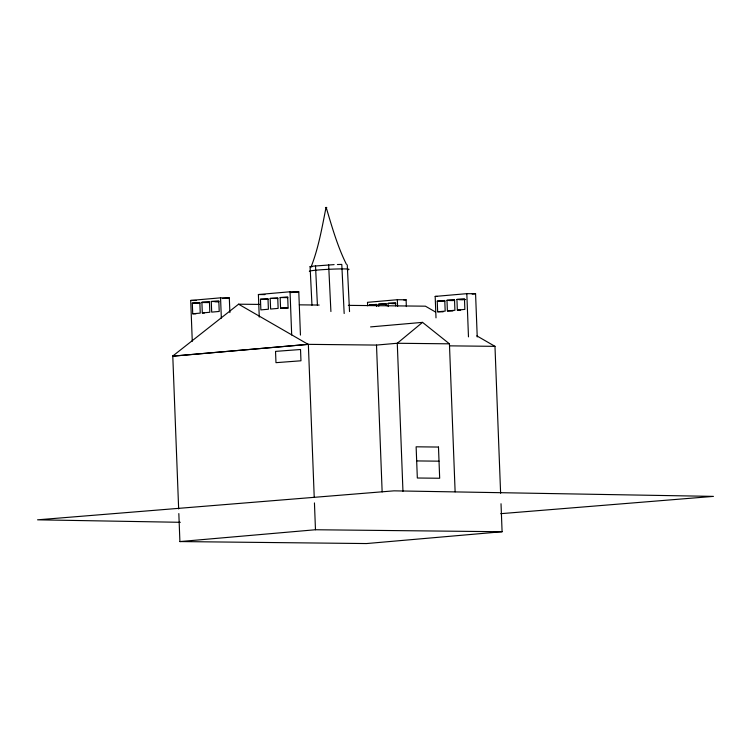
<?xml version="1.0" encoding="UTF-8"?>
<svg xmlns="http://www.w3.org/2000/svg" width="751" height="751" viewBox="0 0 751 751"><rect width="100%" height="100%" fill="white"/><g stroke="black" fill="none" stroke-linecap="round" stroke-linejoin="round"><path stroke-width="1.13" d="M311.44 266.014C318.687 247.323 322.273 226.304 326.028 207.464M455.125 491.839L449.436 343.827L422.541 322.367L397.279 343.263L376.504 345.075L308.145 344.352L172.58 356.171L238.593 304.193L259.611 304.418M346.418 264.314C337.452 246.412 331.67 225.798 326.206 207.52M311.965 305.225L310.088 266.652L311.89 266.333M312.791 266.173L334.111 264.624M192.275 341.311L190.707 300.438L220.559 297.837L229.318 297.931L229.881 312.594M259.264 317.1L258.391 294.533L290.036 291.773L298.785 291.867L300.447 335.077M222.427 298.532L229.318 297.931M290.881 292.561L298.785 291.867M192.312 303.151L199.841 302.493L200.245 313.12L192.716 313.768L192.312 303.151L199.973 303.226M201.897 302.315L209.426 301.658L209.829 312.275L202.31 312.932L201.897 302.315L209.557 302.39M211.284 301.489L218.804 300.832L219.217 311.458L211.688 312.116L211.284 301.489L218.945 301.573M260.466 299.264L267.985 298.607L268.398 309.234L260.869 309.891L260.466 299.264L268.126 299.349M270.2 298.419L277.729 297.762L278.133 308.389L270.613 309.046L270.2 298.419L277.861 298.494M280.151 297.546L287.68 296.889L288.084 307.516L280.564 308.173L280.151 297.546L287.811 297.631M406.357 306.577L406.103 299.809L397.345 299.715L367.483 302.324L367.624 305.826M436.002 317.851L435.176 296.42L466.822 293.66L475.571 293.754L477.232 336.964M403.803 300.015L406.103 299.809M472.182 294.045L475.571 293.754M378.767 306.314L378.682 304.193L386.211 303.535L386.286 305.657M388.183 306.558L388.06 303.376L395.589 302.719L395.711 305.91M437.242 301.151L444.77 300.494L445.183 311.121L437.655 311.768L437.242 301.151L444.902 301.226M446.986 300.297L454.515 299.64L454.918 310.266L447.399 310.923L446.986 300.297L454.646 300.381M456.937 299.433L464.465 298.776L464.869 309.403L457.34 310.06L456.937 299.433L465.686 299.527M370.572 326.901L422.541 322.367M172.58 356.171L308.351 344.352L314.218 497.096M178.832 513.581L179.902 541.565L315.476 529.746L502.09 531.736L501.02 503.752M502.09 531.736L366.526 543.555L179.902 541.565M500.757 513.675L713.45 496.383L393.984 490.844L37.55 519.823L180.315 522.302M337.406 264.53L341.789 264.418L344.174 313.514M258.391 294.533L264.962 294.608M435.176 296.42L437.364 296.438M458.889 299.687L463.264 299.733M449.145 300.541L453.529 300.588M190.707 300.438L196.171 300.494M388.06 303.376L395.721 303.46M214.899 301.714L218.175 301.752M391.684 303.592L394.96 303.629M378.682 304.193L386.343 304.277M202.028 302.512L208.59 302.587M383.188 304.446L385.376 304.465M377.847 305.122L369.098 305.028L376.617 304.371L376.702 306.502M299.311 304.84L319.156 305.056M348.351 305.366L425.423 306.183L435.496 312.003M280.564 308.173L288.224 308.257M457.34 310.06L460.626 310.088M447.399 310.923L452.872 310.98M437.655 311.768L443.128 311.834M202.31 312.932L204.497 312.96M192.716 313.768L196.002 313.805M449.436 343.827L397.279 343.263L402.958 491.285M449.605 345.854L494.975 346.342L500.617 493.257M416.674 460.926L439.025 461.17M310.088 266.652L311.909 266.793M326.788 207.454L325.446 207.529M476.829 335.866L494.975 346.342M238.593 304.193L308.145 344.352M347.262 264.84L349.534 311.599M328.638 264.765L330.909 311.534M315.504 265.694L317.438 305.441M466.822 293.66L468.474 336.87M397.345 299.715L397.608 306.483M376.504 345.075L382.146 491.933M314.444 502.926L315.476 529.746M290.036 291.773L291.688 334.984M220.559 297.837L221.338 318.142M172.786 356.171L178.654 508.925M311.656 266.689A17.189 0.901 -2.8 0 1 311.646 266.455M309.543 271.421A19.826 1.042 -2.8 0 1 331.717 269.168A19.826 1.042 -2.8 0 1 347.488 269.834M300.531 349.506L275.533 351.384L275.974 362.667L300.963 360.79L300.531 349.506M438.481 447.052L416.129 446.807L417.331 478.011L439.673 478.246L438.481 447.052"/></g></svg>
